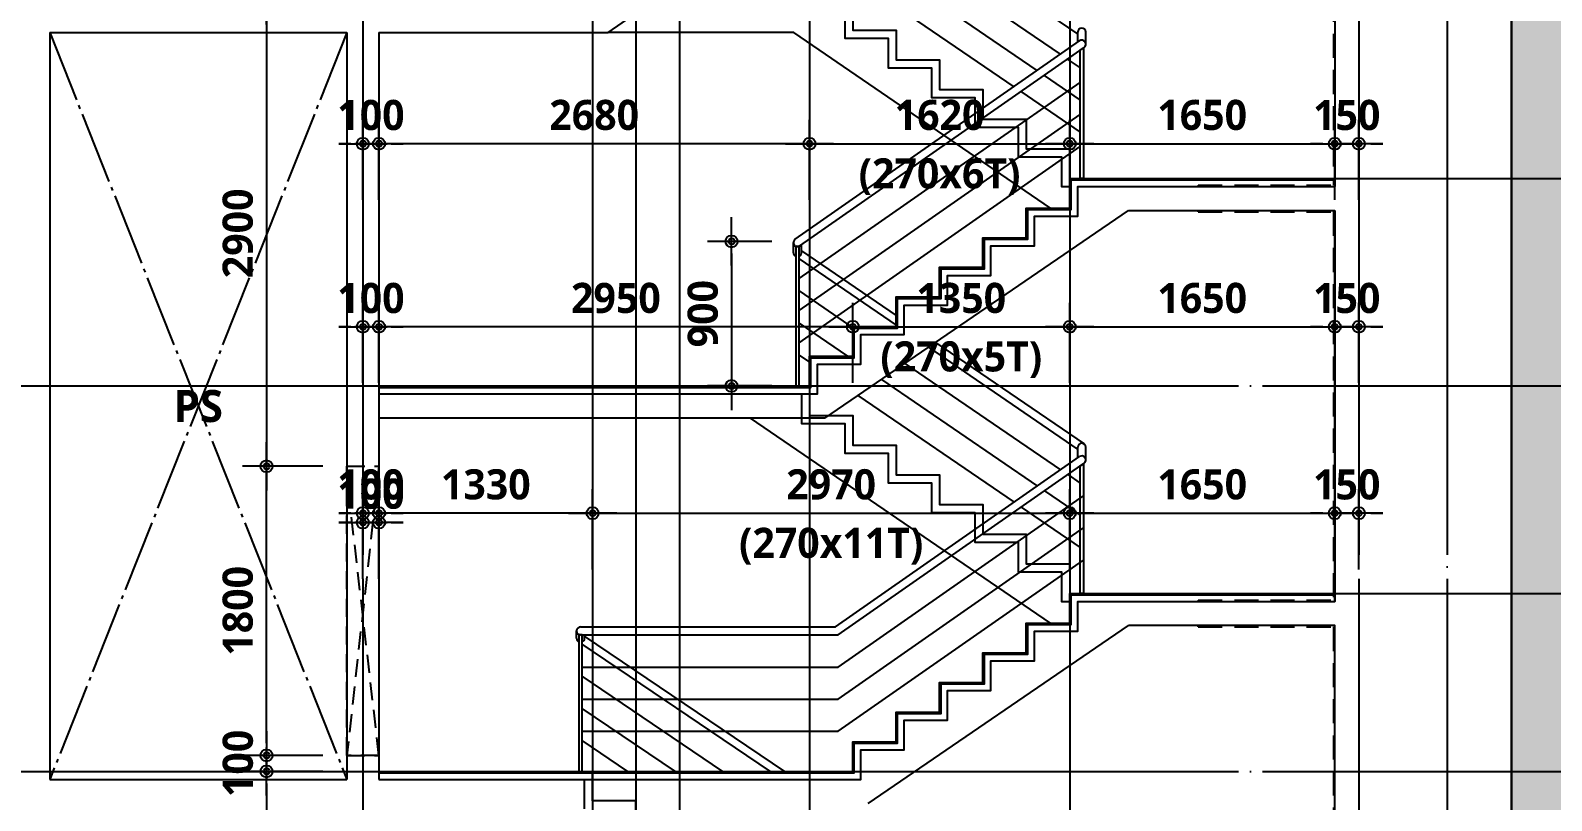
# Model space of a CAD drawing. Header units: millimetres. Extents: x 0 to 356400, y 0 to 68257.
# Drawn here: x 199155 to 208625, y 17719 to 22513 of the extents above; entities that cross this region are included whole.
import ezdxf
from ezdxf.enums import TextEntityAlignment as Align

# ---------------------------------------------------------------- set-up
doc = ezdxf.new("R2010")
doc.units = ezdxf.units.MM
doc.header["$LTSCALE"] = 75
for name, pattern in [('CEN', [62, 60, -1, 0, -1]), ('HID', [2.3, 1.5, -0.8]), ('STD_HIDDEN', [3, 2, -1]), ('STD_SHAFT', [7.3, 6, -0.5, 0.3, -0.5])]:
    doc.linetypes.add(name, pattern=pattern)
doc.layers.get('Defpoints').update_dxf_attribs({"color": 161})
for name, color, linetype in [('8', 8, 'Continuous'), ('A-ANNO-TEXT1', 7, 'Continuous'), ('A-CEN', 1, 'CEN'), ('A-DETL-WPRO-TYP2', 5, 'STD_HIDDEN'), ('A-FIN-TYP1', 6, 'Continuous'), ('A-FLOR-OPEN-BELO', 6, 'STD_SHAFT'), ('A-SECT-DOOR', 8, 'Continuous'), ('A-SECT-Hrail1', 8, 'Continuous'), ('A-SECT-Hrail2', 6, 'Continuous'), ('A-SECT-STAIRS', 4, 'Continuous'), ('A-ST-AXIS-CEN', 252, 'CEN'), ('A-ST-AXIS-DIM', 7, 'Continuous'), ('A-ST-CONC', 2, 'Continuous')]:
    doc.layers.add(name, color=color, linetype=linetype)
doc.layers.add('G(그리드2)', color=235, linetype='Continuous', plot=False)
doc.styles.add('SH_대대리576', font='')
doc.styles.add('SH_진천_나눔', font='NanumGothicBold.ttf')
doc.styles.get('SH_대대리576').set_extended_font_data('NanumGothic', bold=True)
doc.dimstyles.new('SHP 75 (in)', dxfattribs={"dimscale": 75, "dimtxt": 2.5, "dimasz": 1, "dimexe": 2, "dimexo": 2, "dimgap": 1, "dimtad": 1, "dimdec": 0, "dimzin": 0, "dimdsep": 46, "dimtxsty": 'SH_대대리576', "dimblk": 'DIMDOT', "dimblk1": 'NONE', "dimblk2": 'DIMDOT', "dimcen": 0.09, "dimclrd": 256, "dimclre": 256, "dimclrt": 3, "dimadec": 0, "dimazin": 1, "dimtfac": 1, "dimtdec": 0, "dimtix": 1, "dimtmove": 2, "dimatfit": 0, "dimldrblk": 'DIMDOT', "dimfxl": 1, "dimtfillclr": 3, "dimtolj": 1, "dimtzin": 0, "dimlwd": -1, "dimlwe": -1, "dimarcsym": 0})

# ---------------------------------------------------------------- blocks, each defined once
blk = doc.blocks.new('DIMDOT')
at = {"color": 0}
blk.add_line((-2, 0), (2, 0), dxfattribs=at)
for radius in [0.5, 0.25]:
    blk.add_circle((0, 0), radius, dxfattribs=at)
blk = doc.blocks.new('*D3950')
at = {"layer": 'A-ST-AXIS-DIM'}
for p, q in [((200975, 17900), (200475, 17900)), ((200625, 17825), (200625, 15975)), ((200975, 15900), (200475, 15900))]:
    blk.add_line(p, q, dxfattribs=at)
at = {"layer": 'Defpoints', "color": 0}
for p in [(201125, 17900), (200625, 15900), (201125, 15900)]:
    blk.add_point(p, dxfattribs=at)
at = {"layer": 'A-ST-AXIS-DIM', "linetype": 'ByBlock', "xscale": 75, "yscale": 75, "zscale": 75}
for p, rotation in [((200625, 17900), 90), ((200625, 15900), 270)]:
    blk.add_blockref('DIMDOT', p, dxfattribs=dict(at, rotation=rotation))
at = {"layer": 'A-ST-AXIS-DIM', "color": 3, "insert": (200446.9, 16900), "char_height": 187.5, "attachment_point": 5, "rotation": 90, "style": 'SH_대대리576'}
blk.add_mtext('\\A1;2000', dxfattribs=at)
blk = doc.blocks.new('_None')
blk = doc.blocks.new('*D3964')
at = {"layer": 'A-ST-AXIS-DIM'}
for p, q in [((201225, 19100), (201225, 19600)), ((201325, 19100), (201325, 19600)), ((201150, 19450), (201075, 19450)), ((201225, 19450), (201325, 19450)), ((201400, 19450), (201475, 19450))]:
    blk.add_line(p, q, dxfattribs=at)
at = {"layer": 'Defpoints', "color": 0}
for p in [(201325, 19450), (201225, 18950), (201325, 18950)]:
    blk.add_point(p, dxfattribs=at)
at = {"layer": 'A-ST-AXIS-DIM', "linetype": 'ByBlock', "xscale": 75, "yscale": 75, "zscale": 75}
blk.add_blockref('DIMDOT', (201225, 19450), dxfattribs=at)
at = {"layer": 'A-ST-AXIS-DIM', "linetype": 'ByBlock', "xscale": 75, "yscale": 75, "zscale": 75, "rotation": 180}
blk.add_blockref('DIMDOT', (201325, 19450), dxfattribs=at)
at = {"layer": 'A-ST-AXIS-DIM', "color": 3, "insert": (201275, 19627.8), "char_height": 187.5, "attachment_point": 5, "style": 'SH_대대리576'}
blk.add_mtext('\\A1;100', dxfattribs=at)
blk = doc.blocks.new('*D4369')
at = {"layer": 'A-ST-AXIS-DIM'}
for p, q in [((200975, 19800), (200475, 19800)), ((200625, 18075), (200625, 19725)), ((200975, 18000), (200475, 18000))]:
    blk.add_line(p, q, dxfattribs=at)
at = {"layer": 'Defpoints', "color": 0}
for p in [(200625, 19800), (201125, 19800), (201125, 18000)]:
    blk.add_point(p, dxfattribs=at)
at = {"layer": 'A-ST-AXIS-DIM', "linetype": 'ByBlock', "xscale": 75, "yscale": 75, "zscale": 75}
for p, rotation in [((200625, 19800), 90), ((200625, 18000), 270)]:
    blk.add_blockref('DIMDOT', p, dxfattribs=dict(at, rotation=rotation))
at = {"layer": 'A-ST-AXIS-DIM', "color": 3, "insert": (200446.5, 18900), "char_height": 187.5, "attachment_point": 5, "rotation": 90, "style": 'SH_대대리576'}
blk.add_mtext('\\A1;1800', dxfattribs=at)
blk = doc.blocks.new('*D4370')
at = {"layer": 'A-ST-AXIS-DIM'}
for p, q in [((200625, 18075), (200625, 18150)), ((200975, 18000), (200475, 18000)), ((200625, 17900), (200625, 18000)), ((200975, 17900), (200475, 17900)), ((200625, 17825), (200625, 17750))]:
    blk.add_line(p, q, dxfattribs=at)
at = {"layer": 'Defpoints', "color": 0}
for p in [(200625, 18000), (201125, 18000), (201125, 17900)]:
    blk.add_point(p, dxfattribs=at)
at = {"layer": 'A-ST-AXIS-DIM', "linetype": 'ByBlock', "xscale": 75, "yscale": 75, "zscale": 75}
for p, rotation in [((200625, 18000), 270), ((200625, 17900), 90)]:
    blk.add_blockref('DIMDOT', p, dxfattribs=dict(at, rotation=rotation))
at = {"layer": 'A-ST-AXIS-DIM', "color": 3, "insert": (200447.2, 17950), "char_height": 187.5, "attachment_point": 5, "rotation": 90, "style": 'SH_대대리576'}
blk.add_mtext('\\A1;100', dxfattribs=at)
blk = doc.blocks.new('*D4377')
at = {"layer": 'A-ST-AXIS-DIM'}
for p, q in [((200975, 22700), (200475, 22700)), ((200625, 22625), (200625, 19875)), ((200975, 19800), (200475, 19800))]:
    blk.add_line(p, q, dxfattribs=at)
at = {"layer": 'Defpoints', "color": 0}
for p in [(201125, 22700), (200625, 19800), (201125, 19800)]:
    blk.add_point(p, dxfattribs=at)
at = {"layer": 'A-ST-AXIS-DIM', "linetype": 'ByBlock', "xscale": 75, "yscale": 75, "zscale": 75}
for p, rotation in [((200625, 22700), 90), ((200625, 19800), 270)]:
    blk.add_blockref('DIMDOT', p, dxfattribs=dict(at, rotation=rotation))
at = {"layer": 'A-ST-AXIS-DIM', "color": 3, "insert": (200446.5, 21250), "char_height": 187.5, "attachment_point": 5, "rotation": 90, "style": 'SH_대대리576'}
blk.add_mtext('\\A1;2900', dxfattribs=at)
blk = doc.blocks.new('*D9110')
at = {"layer": 'A-ST-AXIS-DIM'}
for p, q in [((202655, 19157.7), (202655, 19657.7)), ((205625, 19157.7), (205625, 19657.7)), ((202730, 19507.7), (205550, 19507.7))]:
    blk.add_line(p, q, dxfattribs=at)
at = {"layer": 'Defpoints', "color": 0}
for p in [(205625, 19507.7), (202655, 19007.7), (205625, 19007.7)]:
    blk.add_point(p, dxfattribs=at)
at = {"layer": 'A-ST-AXIS-DIM', "linetype": 'ByBlock', "xscale": 75, "yscale": 75, "zscale": 75}
for p, rotation in [((202655, 19507.7), 179.9999999999999), ((205625, 19507.7), 359.9999999999999)]:
    blk.add_blockref('DIMDOT', p, dxfattribs=dict(at, rotation=rotation))
at = {"layer": 'A-ST-AXIS-DIM', "color": 3, "char_height": 187.5, "attachment_point": 5, "style": 'SH_대대리576'}
for s, insert in [('\\A1;2970', (204140, 19686.2)), ('\\A1;(270x11T)', (204140, 19302.5))]:
    blk.add_mtext(s, dxfattribs=dict(at, insert=insert))
blk = doc.blocks.new('*D9111')
at = {"layer": 'A-ST-AXIS-DIM'}
for p, q in [((205625, 19157.7), (205625, 19657.7)), ((207275, 19157.7), (207275, 19657.7)), ((205700, 19507.7), (207200, 19507.7))]:
    blk.add_line(p, q, dxfattribs=at)
at = {"layer": 'Defpoints', "color": 0}
for p in [(207275, 19507.7), (205625, 19007.7), (207275, 19007.7)]:
    blk.add_point(p, dxfattribs=at)
at = {"layer": 'A-ST-AXIS-DIM', "linetype": 'ByBlock', "xscale": 75, "yscale": 75, "zscale": 75, "rotation": 180}
blk.add_blockref('DIMDOT', (205625, 19507.7), dxfattribs=at)
at = {"layer": 'A-ST-AXIS-DIM', "linetype": 'ByBlock', "xscale": 75, "yscale": 75, "zscale": 75}
blk.add_blockref('DIMDOT', (207275, 19507.7), dxfattribs=at)
at = {"layer": 'A-ST-AXIS-DIM', "color": 3, "insert": (206450, 19686.2), "char_height": 187.5, "attachment_point": 5, "style": 'SH_대대리576'}
blk.add_mtext('\\A1;1650', dxfattribs=at)
blk = doc.blocks.new('*D9112')
at = {"layer": 'A-ST-AXIS-DIM'}
for p, q in [((201325, 19157.7), (201325, 19657.7)), ((202655, 19157.7), (202655, 19657.7)), ((202580, 19507.7), (201400, 19507.7))]:
    blk.add_line(p, q, dxfattribs=at)
at = {"layer": 'Defpoints', "color": 0}
for p in [(201325, 19507.7), (201325, 19007.7), (202655, 19007.7)]:
    blk.add_point(p, dxfattribs=at)
at = {"layer": 'A-ST-AXIS-DIM', "linetype": 'ByBlock', "xscale": 75, "yscale": 75, "zscale": 75, "rotation": 180}
blk.add_blockref('DIMDOT', (201325, 19507.7), dxfattribs=at)
at = {"layer": 'A-ST-AXIS-DIM', "linetype": 'ByBlock', "xscale": 75, "yscale": 75, "zscale": 75}
blk.add_blockref('DIMDOT', (202655, 19507.7), dxfattribs=at)
at = {"layer": 'A-ST-AXIS-DIM', "color": 3, "insert": (201990, 19686.2), "char_height": 187.5, "attachment_point": 5, "style": 'SH_대대리576'}
blk.add_mtext('\\A1;1330', dxfattribs=at)
blk = doc.blocks.new('*D9113')
at = {"layer": 'A-ST-AXIS-DIM'}
for p, q in [((201225, 19157.7), (201225, 19657.7)), ((201325, 19157.7), (201325, 19657.7)), ((201150, 19507.7), (201075, 19507.7)), ((201225, 19507.7), (201325, 19507.7)), ((201400, 19507.7), (201475, 19507.7))]:
    blk.add_line(p, q, dxfattribs=at)
at = {"layer": 'Defpoints', "color": 0}
for p in [(201325, 19507.7), (201225, 19007.7), (201325, 19007.7)]:
    blk.add_point(p, dxfattribs=at)
at = {"layer": 'A-ST-AXIS-DIM', "linetype": 'ByBlock', "xscale": 75, "yscale": 75, "zscale": 75}
blk.add_blockref('DIMDOT', (201225, 19507.7), dxfattribs=at)
at = {"layer": 'A-ST-AXIS-DIM', "linetype": 'ByBlock', "xscale": 75, "yscale": 75, "zscale": 75, "rotation": 180}
blk.add_blockref('DIMDOT', (201325, 19507.7), dxfattribs=at)
at = {"layer": 'A-ST-AXIS-DIM', "color": 3, "insert": (201275, 19685.5), "char_height": 187.5, "attachment_point": 5, "style": 'SH_대대리576'}
blk.add_mtext('\\A1;100', dxfattribs=at)
blk = doc.blocks.new('*D9114')
at = {"layer": 'A-ST-AXIS-DIM'}
for p, q in [((207275, 19157.7), (207275, 19657.7)), ((207425, 19157.7), (207425, 19657.7)), ((207200, 19507.7), (207125, 19507.7)), ((207425, 19507.7), (207275, 19507.7)), ((207500, 19507.7), (207575, 19507.7))]:
    blk.add_line(p, q, dxfattribs=at)
at = {"layer": 'Defpoints', "color": 0}
for p in [(207275, 19507.7), (207275, 19007.7), (207425, 19007.7)]:
    blk.add_point(p, dxfattribs=at)
at = {"layer": 'A-ST-AXIS-DIM', "linetype": 'ByBlock', "xscale": 75, "yscale": 75, "zscale": 75}
blk.add_blockref('DIMDOT', (207275, 19507.7), dxfattribs=at)
at = {"layer": 'A-ST-AXIS-DIM', "linetype": 'ByBlock', "xscale": 75, "yscale": 75, "zscale": 75, "rotation": 180}
blk.add_blockref('DIMDOT', (207425, 19507.7), dxfattribs=at)
at = {"layer": 'A-ST-AXIS-DIM', "color": 3, "insert": (207350, 19685.8), "char_height": 187.5, "attachment_point": 5, "style": 'SH_대대리576'}
blk.add_mtext('\\A1;150', dxfattribs=at)
blk = doc.blocks.new('*D9115')
at = {"layer": 'A-ST-AXIS-DIM'}
for p, q in [((204005, 21457.7), (204005, 21957.7)), ((205625, 21457.7), (205625, 21957.7)), ((204080, 21807.7), (205550, 21807.7))]:
    blk.add_line(p, q, dxfattribs=at)
at = {"layer": 'Defpoints', "color": 0}
for p in [(205625, 21807.7), (204005, 21307.7), (205625, 21307.7)]:
    blk.add_point(p, dxfattribs=at)
at = {"layer": 'A-ST-AXIS-DIM', "linetype": 'ByBlock', "xscale": 75, "yscale": 75, "zscale": 75, "rotation": 180}
blk.add_blockref('DIMDOT', (204005, 21807.7), dxfattribs=at)
at = {"layer": 'A-ST-AXIS-DIM', "linetype": 'ByBlock', "xscale": 75, "yscale": 75, "zscale": 75}
blk.add_blockref('DIMDOT', (205625, 21807.7), dxfattribs=at)
at = {"layer": 'A-ST-AXIS-DIM', "color": 3, "char_height": 187.5, "attachment_point": 5, "style": 'SH_대대리576'}
for s, insert in [('\\A1;1620', (204815, 21986.2)), ('\\A1;(270x6T)', (204815, 21602.5))]:
    blk.add_mtext(s, dxfattribs=dict(at, insert=insert))
blk = doc.blocks.new('*D9116')
at = {"layer": 'A-ST-AXIS-DIM'}
for p, q in [((205625, 21457.7), (205625, 21957.7)), ((207275, 21457.7), (207275, 21957.7)), ((205700, 21807.7), (207200, 21807.7))]:
    blk.add_line(p, q, dxfattribs=at)
at = {"layer": 'Defpoints', "color": 0}
for p in [(207275, 21807.7), (205625, 21307.7), (207275, 21307.7)]:
    blk.add_point(p, dxfattribs=at)
at = {"layer": 'A-ST-AXIS-DIM', "linetype": 'ByBlock', "xscale": 75, "yscale": 75, "zscale": 75, "rotation": 180}
blk.add_blockref('DIMDOT', (205625, 21807.7), dxfattribs=at)
at = {"layer": 'A-ST-AXIS-DIM', "linetype": 'ByBlock', "xscale": 75, "yscale": 75, "zscale": 75}
blk.add_blockref('DIMDOT', (207275, 21807.7), dxfattribs=at)
at = {"layer": 'A-ST-AXIS-DIM', "color": 3, "insert": (206450, 21986.2), "char_height": 187.5, "attachment_point": 5, "style": 'SH_대대리576'}
blk.add_mtext('\\A1;1650', dxfattribs=at)
blk = doc.blocks.new('*D9117')
at = {"layer": 'A-ST-AXIS-DIM'}
for p, q in [((201325, 21457.7), (201325, 21957.7)), ((204005, 21457.7), (204005, 21957.7)), ((203930, 21807.7), (201400, 21807.7))]:
    blk.add_line(p, q, dxfattribs=at)
at = {"layer": 'Defpoints', "color": 0}
for p in [(201325, 21807.7), (201325, 21307.7), (204005, 21307.7)]:
    blk.add_point(p, dxfattribs=at)
at = {"layer": 'A-ST-AXIS-DIM', "linetype": 'ByBlock', "xscale": 75, "yscale": 75, "zscale": 75, "rotation": 180}
blk.add_blockref('DIMDOT', (201325, 21807.7), dxfattribs=at)
at = {"layer": 'A-ST-AXIS-DIM', "linetype": 'ByBlock', "xscale": 75, "yscale": 75, "zscale": 75}
blk.add_blockref('DIMDOT', (204005, 21807.7), dxfattribs=at)
at = {"layer": 'A-ST-AXIS-DIM', "color": 3, "insert": (202665, 21986.2), "char_height": 187.5, "attachment_point": 5, "style": 'SH_대대리576'}
blk.add_mtext('\\A1;2680', dxfattribs=at)
blk = doc.blocks.new('*D9118')
at = {"layer": 'A-ST-AXIS-DIM'}
for p, q in [((201225, 21457.7), (201225, 21957.7)), ((201325, 21457.7), (201325, 21957.7)), ((201150, 21807.7), (201075, 21807.7)), ((201225, 21807.7), (201325, 21807.7)), ((201400, 21807.7), (201475, 21807.7))]:
    blk.add_line(p, q, dxfattribs=at)
at = {"layer": 'Defpoints', "color": 0}
for p in [(201325, 21807.7), (201225, 21307.7), (201325, 21307.7)]:
    blk.add_point(p, dxfattribs=at)
at = {"layer": 'A-ST-AXIS-DIM', "linetype": 'ByBlock', "xscale": 75, "yscale": 75, "zscale": 75}
blk.add_blockref('DIMDOT', (201225, 21807.7), dxfattribs=at)
at = {"layer": 'A-ST-AXIS-DIM', "linetype": 'ByBlock', "xscale": 75, "yscale": 75, "zscale": 75, "rotation": 180}
blk.add_blockref('DIMDOT', (201325, 21807.7), dxfattribs=at)
at = {"layer": 'A-ST-AXIS-DIM', "color": 3, "insert": (201275, 21985.5), "char_height": 187.5, "attachment_point": 5, "style": 'SH_대대리576'}
blk.add_mtext('\\A1;100', dxfattribs=at)
blk = doc.blocks.new('*D9119')
at = {"layer": 'A-ST-AXIS-DIM'}
for p, q in [((207275, 21457.7), (207275, 21957.7)), ((207425, 21457.7), (207425, 21957.7)), ((207200, 21807.7), (207125, 21807.7)), ((207425, 21807.7), (207275, 21807.7)), ((207500, 21807.7), (207575, 21807.7))]:
    blk.add_line(p, q, dxfattribs=at)
at = {"layer": 'Defpoints', "color": 0}
for p in [(207275, 21807.7), (207275, 21307.7), (207425, 21307.7)]:
    blk.add_point(p, dxfattribs=at)
at = {"layer": 'A-ST-AXIS-DIM', "linetype": 'ByBlock', "xscale": 75, "yscale": 75, "zscale": 75}
blk.add_blockref('DIMDOT', (207275, 21807.7), dxfattribs=at)
at = {"layer": 'A-ST-AXIS-DIM', "linetype": 'ByBlock', "xscale": 75, "yscale": 75, "zscale": 75, "rotation": 180}
blk.add_blockref('DIMDOT', (207425, 21807.7), dxfattribs=at)
at = {"layer": 'A-ST-AXIS-DIM', "color": 3, "insert": (207350, 21985.8), "char_height": 187.5, "attachment_point": 5, "style": 'SH_대대리576'}
blk.add_mtext('\\A1;150', dxfattribs=at)
blk = doc.blocks.new('*D9125')
at = {"layer": 'A-ST-AXIS-DIM'}
for p, q in [((204275, 20318.3), (204275, 20818.3)), ((205625, 20318.3), (205625, 20818.3)), ((204350, 20668.3), (205550, 20668.3))]:
    blk.add_line(p, q, dxfattribs=at)
at = {"layer": 'Defpoints', "color": 0}
for p in [(205625, 20668.3), (204275, 20168.3), (205625, 20168.3)]:
    blk.add_point(p, dxfattribs=at)
at = {"layer": 'A-ST-AXIS-DIM', "linetype": 'ByBlock', "xscale": 75, "yscale": 75, "zscale": 75, "rotation": 180}
blk.add_blockref('DIMDOT', (204275, 20668.3), dxfattribs=at)
at = {"layer": 'A-ST-AXIS-DIM', "linetype": 'ByBlock', "xscale": 75, "yscale": 75, "zscale": 75}
blk.add_blockref('DIMDOT', (205625, 20668.3), dxfattribs=at)
at = {"layer": 'A-ST-AXIS-DIM', "color": 3, "char_height": 187.5, "attachment_point": 5, "style": 'SH_대대리576'}
for s, insert in [('\\A1;1350', (204950, 20846.8)), ('\\A1;(270x5T)', (204950, 20463.1))]:
    blk.add_mtext(s, dxfattribs=dict(at, insert=insert))
blk = doc.blocks.new('*D9126')
at = {"layer": 'A-ST-AXIS-DIM'}
for p, q in [((205625, 20318.3), (205625, 20818.3)), ((207275, 20318.3), (207275, 20818.3)), ((205700, 20668.3), (207200, 20668.3))]:
    blk.add_line(p, q, dxfattribs=at)
at = {"layer": 'Defpoints', "color": 0}
for p in [(207275, 20668.3), (205625, 20168.3), (207275, 20168.3)]:
    blk.add_point(p, dxfattribs=at)
at = {"layer": 'A-ST-AXIS-DIM', "linetype": 'ByBlock', "xscale": 75, "yscale": 75, "zscale": 75, "rotation": 180}
blk.add_blockref('DIMDOT', (205625, 20668.3), dxfattribs=at)
at = {"layer": 'A-ST-AXIS-DIM', "linetype": 'ByBlock', "xscale": 75, "yscale": 75, "zscale": 75}
blk.add_blockref('DIMDOT', (207275, 20668.3), dxfattribs=at)
at = {"layer": 'A-ST-AXIS-DIM', "color": 3, "insert": (206450, 20846.8), "char_height": 187.5, "attachment_point": 5, "style": 'SH_대대리576'}
blk.add_mtext('\\A1;1650', dxfattribs=at)
blk = doc.blocks.new('*D9127')
at = {"layer": 'A-ST-AXIS-DIM'}
for p, q in [((201325, 20318.3), (201325, 20818.3)), ((204275, 20318.3), (204275, 20818.3)), ((204200, 20668.3), (201400, 20668.3))]:
    blk.add_line(p, q, dxfattribs=at)
at = {"layer": 'Defpoints', "color": 0}
for p in [(201325, 20668.3), (201325, 20168.3), (204275, 20168.3)]:
    blk.add_point(p, dxfattribs=at)
at = {"layer": 'A-ST-AXIS-DIM', "linetype": 'ByBlock', "xscale": 75, "yscale": 75, "zscale": 75, "rotation": 180}
blk.add_blockref('DIMDOT', (201325, 20668.3), dxfattribs=at)
at = {"layer": 'A-ST-AXIS-DIM', "linetype": 'ByBlock', "xscale": 75, "yscale": 75, "zscale": 75}
blk.add_blockref('DIMDOT', (204275, 20668.3), dxfattribs=at)
at = {"layer": 'A-ST-AXIS-DIM', "color": 3, "insert": (202800, 20846.8), "char_height": 187.5, "attachment_point": 5, "style": 'SH_대대리576'}
blk.add_mtext('\\A1;2950', dxfattribs=at)
blk = doc.blocks.new('*D9128')
at = {"layer": 'A-ST-AXIS-DIM'}
for p, q in [((201225, 20318.3), (201225, 20818.3)), ((201325, 20318.3), (201325, 20818.3)), ((201150, 20668.3), (201075, 20668.3)), ((201225, 20668.3), (201325, 20668.3)), ((201400, 20668.3), (201475, 20668.3))]:
    blk.add_line(p, q, dxfattribs=at)
at = {"layer": 'Defpoints', "color": 0}
for p in [(201325, 20668.3), (201225, 20168.3), (201325, 20168.3)]:
    blk.add_point(p, dxfattribs=at)
at = {"layer": 'A-ST-AXIS-DIM', "linetype": 'ByBlock', "xscale": 75, "yscale": 75, "zscale": 75}
blk.add_blockref('DIMDOT', (201225, 20668.3), dxfattribs=at)
at = {"layer": 'A-ST-AXIS-DIM', "linetype": 'ByBlock', "xscale": 75, "yscale": 75, "zscale": 75, "rotation": 180}
blk.add_blockref('DIMDOT', (201325, 20668.3), dxfattribs=at)
at = {"layer": 'A-ST-AXIS-DIM', "color": 3, "insert": (201275, 20846.2), "char_height": 187.5, "attachment_point": 5, "style": 'SH_대대리576'}
blk.add_mtext('\\A1;100', dxfattribs=at)
blk = doc.blocks.new('*D9129')
at = {"layer": 'A-ST-AXIS-DIM'}
for p, q in [((207275, 20318.3), (207275, 20818.3)), ((207425, 20318.3), (207425, 20818.3)), ((207200, 20668.3), (207125, 20668.3)), ((207425, 20668.3), (207275, 20668.3)), ((207500, 20668.3), (207575, 20668.3))]:
    blk.add_line(p, q, dxfattribs=at)
at = {"layer": 'Defpoints', "color": 0}
for p in [(207275, 20668.3), (207275, 20168.3), (207425, 20168.3)]:
    blk.add_point(p, dxfattribs=at)
at = {"layer": 'A-ST-AXIS-DIM', "linetype": 'ByBlock', "xscale": 75, "yscale": 75, "zscale": 75}
blk.add_blockref('DIMDOT', (207275, 20668.3), dxfattribs=at)
at = {"layer": 'A-ST-AXIS-DIM', "linetype": 'ByBlock', "xscale": 75, "yscale": 75, "zscale": 75, "rotation": 180}
blk.add_blockref('DIMDOT', (207425, 20668.3), dxfattribs=at)
at = {"layer": 'A-ST-AXIS-DIM', "color": 3, "insert": (207350, 20846.4), "char_height": 187.5, "attachment_point": 5, "style": 'SH_대대리576'}
blk.add_mtext('\\A1;150', dxfattribs=at)
blk = doc.blocks.new('*D9214')
at = {"layer": 'A-ST-AXIS-DIM'}
for p, q in [((203770, 21200), (203370, 21200)), ((203520, 21125), (203520, 20375)), ((203770, 20300), (203370, 20300))]:
    blk.add_line(p, q, dxfattribs=at)
at = {"layer": 'Defpoints', "color": 0}
for p in [(203920, 21200), (203520, 20300), (203920, 20300)]:
    blk.add_point(p, dxfattribs=at)
at = {"layer": 'A-ST-AXIS-DIM', "linetype": 'ByBlock', "xscale": 75, "yscale": 75, "zscale": 75}
for p, rotation in [((203520, 21200), 90), ((203520, 20300), 270)]:
    blk.add_blockref('DIMDOT', p, dxfattribs=dict(at, rotation=rotation))
at = {"layer": 'A-ST-AXIS-DIM', "color": 3, "insert": (203341.5, 20750), "char_height": 187.5, "attachment_point": 5, "rotation": 90, "style": 'SH_대대리576'}
blk.add_mtext('\\A1;900', dxfattribs=at)

msp = doc.modelspace()

# ---------------------------------------------------------------- hatches: boundary and pattern name
at = {"layer": '8', "transparency": 33554687}
h = msp.add_hatch(color=256, dxfattribs=at)
h.dxf.hatch_style = 1
h.paths.add_polyline_path([(193475, 10890), (201117.8, 10890), (201437.8, 11210), (208435, 11210), (208435, 11470), (208375, 11470), (208375, 30500), (210175, 30500), (210175, 9800), (193475, 9800)])

# ---------------------------------------------------------------- linework, layer by layer
at = {"layer": '8'}
msp.add_lwpolyline([(193475, 10890), (201117.8, 10890), (201437.8, 11210), (208435, 11210), (208435, 11470), (208375, 11470), (208375, 30500), (210175, 30500), (210175, 9800), (193475, 9800)], close=True, dxfattribs=at)
at = {"layer": 'A-CEN'}
for p, q in [((201225, 56300), (201225, 9200)), ((207425, 56300), (207425, 9200)), ((205625, 21592.3), (210775, 21592.3)), ((192875, 20300), (210775, 20300)), ((205625, 19007.7), (210775, 19007.7)), ((192875, 17900), (210775, 17900))]:
    msp.add_line(p, q, dxfattribs=at)
at = {"layer": 'A-DETL-WPRO-TYP2'}
for p, q in [((207267, 24742), (207267, 21550.3)), ((206425, 21550.3), (207267, 21550.3)), ((206425, 21550.3), (206425, 21542.3)), ((206425, 21384.3), (206425, 21392.3)), ((206425, 21384.3), (207267, 21384.3)), ((207267, 21384.3), (207267, 18965.7)), ((206425, 18965.7), (207267, 18965.7)), ((206425, 18965.7), (206425, 18957.7)), ((206425, 18799.7), (206425, 18807.7)), ((206425, 18799.7), (207267, 18799.7)), ((207267, 18799.7), (207267, 15666.7))]:
    msp.add_line(p, q, dxfattribs=at)
at = {"layer": 'A-FIN-TYP1'}
for points in [[(201325, 20300), (204005, 20300), (204005, 20484.6), (204275, 20484.6), (204275, 20669.2), (204545, 20669.2), (204545, 20853.8), (204815, 20853.8), (204815, 21038.5), (205085, 21038.5), (205085, 21223.1), (205355, 21223.1), (205355, 21407.7), (205625, 21407.7), (205625, 21592.3), (207275, 21592.3)], [(201325, 20291), (204014, 20291), (204014, 20475.6), (204284, 20475.6), (204284, 20660.2), (204554, 20660.2), (204554, 20844.8), (204824, 20844.8), (204824, 21029.5), (205094, 21029.5), (205094, 21214.1), (205364, 21214.1), (205364, 21398.7), (205634, 21398.7), (205634, 21583.3), (207275, 21583.3)], [(201325, 17900), (204275, 17900), (204275, 18084.6), (204545, 18084.6), (204545, 18269.2), (204815, 18269.2), (204815, 18453.8), (205085, 18453.8), (205085, 18638.5), (205355, 18638.5), (205355, 18823.1), (205625, 18823.1), (205625, 19007.7), (207275, 19007.7)], [(201325, 17891), (204284, 17891), (204284, 18075.6), (204554, 18075.6), (204554, 18260.2), (204824, 18260.2), (204824, 18444.8), (205094, 18444.8), (205094, 18629.5), (205364, 18629.5), (205364, 18814.1), (205634, 18814.1), (205634, 18998.7), (207275, 18998.7)]]:
    msp.add_lwpolyline(points, dxfattribs=at)
at = {"layer": 'A-FLOR-OPEN-BELO'}
for p, q in [((201125, 22500), (199275, 17850)), ((199275, 22500), (201125, 17850))]:
    msp.add_line(p, q, dxfattribs=at)
at = {"layer": 'A-SECT-DOOR', "linetype": 'HID'}
msp.add_lwpolyline([(201125, 19800), (201325, 19800), (201325, 18000), (201125, 18000), (201125, 19800), (201325, 19800), (201125, 18000), (201325, 18000), (201125, 19735)], dxfattribs=at)
at = {"layer": 'A-SECT-Hrail1'}
for p, q in [((204194.8, 23502), (205675, 22489.9)), ((204124.5, 23350), (205565.9, 22364.5)), ((204124.5, 23150), (205421.1, 22263.4)), ((204124.5, 22950), (205276.4, 22162.4)), ((205610, 22334.3), (205690, 22279.6)), ((205465.3, 22233.3), (205690, 22079.6)), ((205320.5, 22132.2), (205690, 21879.6)), ((203905, 21128.7), (203905, 21192.3)), ((203955, 21128.7), (203955, 21179.2)), ((203955, 21141.9), (204545, 20738.5)), ((203940, 21091.6), (204545, 20677.9)), ((203940, 20891.6), (204275, 20662.5)), ((203940, 20691.6), (204242.7, 20484.6)), ((204790.1, 20570.9), (205714.1, 19939.1)), ((203940, 20491.6), (204005, 20447.1)), ((204745.8, 20540.6), (205675, 19905.2)), ((204599.5, 20440.6), (205568.6, 19778)), ((204453.3, 20340.6), (205423.9, 19676.9)), ((204307, 20240.6), (205279.1, 19575.9)), ((205612.8, 19747.8), (205690, 19695)), ((205468, 19646.8), (205690, 19495)), ((205323.3, 19545.7), (205690, 19295)), ((202555, 18729.2), (202555, 18775)), ((202570, 18705.8), (202566, 18708.5)), ((203761.5, 17900), (202590, 18692.3)), ((202605, 18729.2), (202605, 18750)), ((203850.7, 17900), (202605, 18742.5)), ((203465.8, 17900), (202590, 18492.3)), ((203170, 17900), (202590, 18292.3)), ((202874.3, 17900), (202590, 18092.3))]:
    msp.add_line(p, q, dxfattribs=at)
for points in [[(203940, 20550), (203940, 20690.5), (203940, 20691.6), (203940, 20750), (203940, 20890.5), (203940, 20891.6), (203940, 20950), (203940, 21090.5), (203940, 21091.6), (203940, 21093.8), (203940, 21105), (203940, 21105.8), (203940, 21107.4), (203940, 21169.4, -0.208712), (203920, 21169.4), (203920, 21107.4), (203920, 21105.8), (203920, 21105), (203920, 21104.4), (203920, 20300), (203940, 20300), (203940, 20490.5), (203940, 20491.6)], [(202590, 18706), (202590, 18707.4), (202590, 18750), (202580, 18750, -0.103244), (202570, 18752.1), (202570, 18707.4), (202570, 18706), (202570, 18705), (202570, 18704.4), (202570, 17900), (202590, 17900), (202590, 18090.5), (202590, 18150), (202590, 18290.5), (202590, 18350), (202590, 18490.5), (202590, 18550), (202590, 18690.5), (202590, 18691.8), (202590, 18693.8), (202590, 18705)]]:
    msp.add_lwpolyline(points, format="xyb", close=True, dxfattribs=at)
for centre, start, end in [((203930, 21128.7), 180, 246.42182), ((203930, 21128.7), 293.57818, 0), ((202580, 18729.2), 180, 246.42182), ((202580, 18729.2), 293.57818, 0)]:
    msp.add_arc(centre, 25, start, end, dxfattribs=at)
at = {"layer": 'A-SECT-Hrail2'}
for p, q in [((203915.7, 21212.8), (205685.7, 22448.1)), ((205675, 22440.6), (205675, 22503)), ((205725, 22427.6), (205725, 22503)), ((203944.3, 21171.8), (205714.3, 22407.1)), ((203940, 20968.8), (205690, 22190.1)), ((203940, 20768.8), (205690, 21990.1)), ((203940, 20568.8), (205690, 21790.1)), ((205675, 19852.2), (205675, 19918.4)), ((205725, 19843), (205725, 19918.4)), ((204167.4, 18800), (205685.7, 19859.7)), ((204183.1, 18750), (205714.3, 19818.7)), ((204183.1, 18550), (205710, 19615.6)), ((204183.1, 18350), (205710, 19415.6)), ((204183.1, 18150), (205710, 19215.6)), ((202580, 18800), (204167.4, 18800)), ((202580, 18750), (204183.1, 18750)), ((202590, 18550), (204183.1, 18550)), ((202590, 18350), (204183.1, 18350)), ((202590, 18150), (204183.1, 18150))]:
    msp.add_line(p, q, dxfattribs=at)
for points in [[(205675, 22440.6), (205675, 22502.2)], [(205675, 19856), (205675, 19917.6)]]:
    msp.add_lwpolyline(points, dxfattribs=at)
for points in [[(205690, 22390.1), (205710, 22404.1), (205710, 21592.3), (205690, 21592.3)], [(205690, 19801.7), (205710, 19815.6), (205710, 19007.7), (205690, 19007.7)], [(205690, 19801.7), (205710, 19815.6), (205710, 19007.7), (205690, 19007.7)]]:
    msp.add_lwpolyline(points, close=True, dxfattribs=at)
for centre, start, end in [((205700, 22503), 0, 180), ((205700, 22427.6), 304.91157, 124.91157), ((203930, 21192.3), 124.91157, 304.91157), ((205700, 19918.4), 0, 180), ((205700, 19839.2), 304.91157, 124.91157), ((202580, 18775), 90, 270)]:
    msp.add_arc(centre, 25, start, end, dxfattribs=at)
at = {"layer": 'A-SECT-STAIRS'}
for p, q in [((203908.6, 22500), (202752, 22500)), ((205506.1, 21407.7), (203908.6, 22500)), ((205506.1, 18823.1), (203638.6, 20100))]:
    msp.add_line(p, q, dxfattribs=at)
for points in [[(202655, 22700), (204275, 22700), (204275, 22515.4), (204545, 22515.4), (204545, 22330.8), (204815, 22330.8), (204815, 22146.2), (205085, 22146.2), (205085, 21961.5), (205355, 21961.5), (205355, 21776.9), (205625, 21776.9), (205625, 21592.3)], [(202705, 22650), (204225, 22650), (204225, 22465.4), (204495, 22465.4), (204495, 22280.8), (204765, 22280.8), (204765, 22096.2), (205035, 22096.2), (205035, 21911.5), (205305, 21911.5), (205305, 21726.9), (205575, 21726.9), (205575, 21542.3), (205625, 21542.3)], [(204005, 20291), (204005, 20115.4), (204275, 20115.4), (204275, 19930.8), (204545, 19930.8), (204545, 19746.2), (204815, 19746.2), (204815, 19561.5), (205085, 19561.5), (205085, 19376.9), (205355, 19376.9), (205355, 19192.3), (205625, 19192.3), (205625, 19007.7)], [(203955, 20250), (203955, 20065.4), (204225, 20065.4), (204225, 19880.8), (204495, 19880.8), (204495, 19696.2), (204765, 19696.2), (204765, 19511.5), (205035, 19511.5), (205035, 19326.9), (205305, 19326.9), (205305, 19142.3), (205575, 19142.3), (205575, 18957.7), (205625, 18957.7)], [(205625, 15708.7), (205625, 15891.3), (205355, 15891.3), (205355, 16073.9), (205085, 16073.9), (205085, 16256.5), (204815, 16256.5), (204815, 16439.1), (204545, 16439.1), (204545, 16621.7), (204275, 16621.7), (204275, 16804.3), (204005, 16804.3), (204005, 16987), (203735, 16987), (203735, 17169.6), (203465, 17169.6), (203465, 17352.2), (203195, 17352.2), (203195, 17534.8), (202925, 17534.8), (202925, 17717.4), (202655, 17717.4), (202655, 17900)], [(202605, 17667.4), (202605, 17850)]]:
    msp.add_lwpolyline(points, dxfattribs=at)
at = {"layer": 'A-ST-AXIS-CEN'}
msp.add_line((207975, 56300), (207975, 9200), dxfattribs=at)
at = {"layer": 'A-ST-CONC'}
for p, q in [((208375, 31650), (208375, 11470)), ((202752, 22500), (205992, 24750)), ((207275, 24750), (207275, 21542.3)), ((199275, 22500), (201125, 22500)), ((199275, 22500), (199275, 17850)), ((201125, 22500), (201125, 17850)), ((201325, 22500), (202752, 22500)), ((204101.4, 20100), (205991.4, 21392.3)), ((205991.4, 21392.3), (207275, 21392.3)), ((207275, 21392.3), (207275, 18957.7)), ((201325, 20300), (201325, 17850)), ((204101.4, 20100), (201325, 20100)), ((204371.4, 17700), (205991.4, 18807.7))]:
    msp.add_line(p, q, dxfattribs=at)
for points in [[(201325, 22500), (201325, 20250), (204055, 20250), (204055, 20434.6), (204325, 20434.6), (204325, 20619.2), (204595, 20619.2), (204595, 20803.8), (204865, 20803.8), (204865, 20988.5), (205135, 20988.5), (205135, 21173.1), (205405, 21173.1), (205405, 21357.7), (205675, 21357.7), (205675, 21542.3), (207275, 21542.3)], [(201325, 17850), (204325, 17850), (204325, 18034.6), (204595, 18034.6), (204595, 18219.2), (204865, 18219.2), (204865, 18403.8), (205135, 18403.8), (205135, 18588.5), (205405, 18588.5), (205405, 18773.1), (205675, 18773.1), (205675, 18957.7), (207275, 18957.7), (207275, 21392.3)], [(207275, 15658.7), (207275, 18807.7), (205991.4, 18807.7)], [(199275, 17850), (201125, 17850)]]:
    msp.add_lwpolyline(points, dxfattribs=at)
at = {"layer": 'G(그리드2)'}
for p, q in [((202655, 56300), (202655, 7400)), ((202925, 56300), (202925, 7400)), ((203195, 56300), (203195, 7400)), ((205625, 56300), (205625, 7400)), ((204005, 22700), (204005, 7400))]:
    msp.add_line(p, q, dxfattribs=at)

# ---------------------------------------------------------------- texts
at = {"layer": 'A-ANNO-TEXT1', "style": 'SH_진천_나눔'}
msp.add_text('PS', height=200, dxfattribs=at).set_placement((200200, 20175), align=Align.MIDDLE_CENTER)

# ---------------------------------------------------------------- dimensions: what is measured, and where the dimension line sits
at = {"layer": 'A-ST-AXIS-DIM'}
for base, p1, p2, angle, picture, middle in [((200625, 19800), (201125, 22700), (201125, 19800), 90, '*D4377', (200446.5, 21250)), ((201325, 21807.7), (201225, 21307.7), (201325, 21307.7), 180, '*D9118', (201275, 21985.5)), ((201325, 21807.7), (204005, 21307.7), (201325, 21307.7), 0, '*D9117', (202665, 21986.2)), ((207275, 21807.7), (205625, 21307.7), (207275, 21307.7), 180, '*D9116', (206450, 21986.2)), ((207275, 21807.7), (207425, 21307.7), (207275, 21307.7), 0, '*D9119', (207350, 21985.8)), ((203520, 20300), (203920, 21200), (203920, 20300), 90, '*D9214', (203341.5, 20750)), ((201325, 20668.3), (201225, 20168.3), (201325, 20168.3), 180, '*D9128', (201275, 20846.2)), ((201325, 20668.3), (204275, 20168.3), (201325, 20168.3), 0, '*D9127', (202800, 20846.8)), ((207275, 20668.3), (205625, 20168.3), (207275, 20168.3), 180, '*D9126', (206450, 20846.8)), ((207275, 20668.3), (207425, 20168.3), (207275, 20168.3), 0, '*D9129', (207350, 20846.4)), ((200625, 19800), (201125, 18000), (201125, 19800), 270, '*D4369', (200446.5, 18900)), ((201325, 19507.7), (201225, 19007.7), (201325, 19007.7), 180, '*D9113', (201275, 19685.5)), ((201325, 19507.7), (202655, 19007.7), (201325, 19007.7), 0, '*D9112', (201990, 19686.2)), ((207275, 19507.7), (205625, 19007.7), (207275, 19007.7), 180, '*D9111', (206450, 19686.2)), ((207275, 19507.7), (207425, 19007.7), (207275, 19007.7), 0, '*D9114', (207350, 19685.8)), ((201325, 19450), (201225, 18950), (201325, 18950), 180, '*D3964', (201275, 19627.8)), ((200625, 18000), (201125, 17900), (201125, 18000), 90, '*D4370', (200447.2, 17950)), ((200625, 15900), (201125, 17900), (201125, 15900), 90, '*D3950', (200446.9, 16900))]:
    dim = msp.add_linear_dim(base=base, p1=p1, p2=p2, angle=angle, dimstyle='SHP 75 (in)', override={"dimtxsty": 'SH_대대리576', "dimldrblk": 'DIMDOT'}, dxfattribs=at)
    dim.commit()
    dim.dimension.update_dxf_attribs({"geometry": picture, "text_midpoint": middle})
for base, p1, p2, text, picture, middle in [((205625, 21807.7), (204005, 21307.7), (205625, 21307.7), '<>\\X(270x6T)', '*D9115', (204815, 21807.7)), ((205625, 20668.3), (204275, 20168.3), (205625, 20168.3), '<>\\X(270x5T)', '*D9125', (204950, 20668.3)), ((205625, 19507.7), (202655, 19007.7), (205625, 19007.7), '<>\\X(270x11T)', '*D9110', (204140, 19507.7))]:
    dim = msp.add_linear_dim(base=base, p1=p1, p2=p2, angle=180, text=text, dimstyle='SHP 75 (in)', override={"dimtxsty": 'SH_대대리576', "dimldrblk": 'DIMDOT'}, dxfattribs=at)
    dim.commit()
    dim.dimension.update_dxf_attribs({"geometry": picture, "text_midpoint": middle})

doc.saveas('drawing.dxf')
